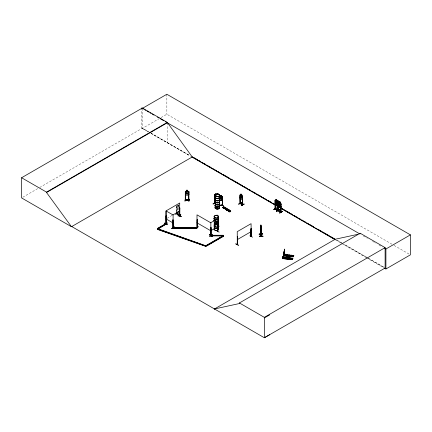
<?xml version="1.0" encoding="UTF-8"?>
<svg xmlns="http://www.w3.org/2000/svg" width="432" height="432" viewBox="0 0 432 432"><rect width="100%" height="100%" fill="white"/><g stroke="black" fill="none" stroke-linecap="round" stroke-linejoin="round"><path stroke-width="0.32" stroke-dasharray="2.16 1.62" d="M214.078 226.984L214.072 225.072L214.148 225.407M214.083 226.962L214.083 225.115M216.923 224.332L216.923 221M214.024 224.91L214.148 224.456M214.148 226.66L214.11 227.513M214.796 223.787L215.509 223.787L215.276 223.63M215.309 223.879L215.152 223.56L214.904 223.933M214.942 223.652L215.26 223.9M214.348 222.151L214.11 223.295M214.11 222.566L214.348 222.242M178.826 208.229L178.405 208.769L177.606 208.31L177.179 205.443M216.961 224.089A2.295 1.323 0 0 1 214.072 222.809A2.295 1.323 0 0 1 216.961 221.53L215.206 221.654L214.353 222.237L216.367 221.562M22.766 197.257L39.091 187.828M39.674 187.493L142.366 128.201L148.743 131.884M142.366 108.389L142.366 128.369L158.695 118.946M161.023 117.596L166.855 114.232L393.46 245.063M176.742 211.739L176.742 205.74L177.066 205.826L177.066 211.82M178.826 206.393L178.405 205.821L179.01 206.107M176.99 208.937L178.999 210.033L176.99 208.937L176.758 207.792L177.017 208.921M167.054 218.306L172.244 215.309M218.203 224.073L215.141 224.273L218.203 224.186M215.158 224.397L216.929 224.532M216.367 221.481L216.967 221.611A2.295 1.323 0 0 0 214.072 222.885L214.348 223.63M216.367 221.573L216.961 221.616M215.087 223.825L214.866 223.846M215.26 223.679L214.963 223.852M217.064 224.327L217.053 220.995M148.657 131.933L141.388 127.753L141.388 109.922M150.984 133.272L189.324 155.32L151.065 133.223M342.808 243.583L336.42 239.906L342.792 243.589M367.789 257.947L343.391 243.913L367.724 257.985M368.366 258.277L384.053 267.3M394.049 245.398L410.4 254.842M363.371 235.985L367.416 238.318M372.616 241.321L376.088 243.324M378.977 244.993L382.444 246.996M368.302 258.314L383.956 267.354M142.366 128.369L148.743 132.052M151.065 133.391L190.679 156.26M335.642 239.954L340.902 242.995M341.491 243.329L366.039 257.504M366.622 257.845L383.573 267.629M177.606 205.362L178.999 206.129M177.066 205.826L176.834 205.691L176.834 211.685M214.353 223.544L215.201 224.035L216.967 224.17A2.295 1.323 0 0 1 214.072 222.885M214.353 223.636L215.201 224.127L216.967 224.262A2.295 1.323 0 0 1 214.072 222.977A2.295 1.323 0 0 1 216.961 221.697M214.024 224.953L214.11 225.31M214.078 227.286L214.083 227.318A2.284 1.318 0 0 1 216.956 226.044M214.088 222.761L214.067 224.802L214.078 222.804M178.459 204.806L178.459 205.789M178.432 204.822L178.405 205.821M176.974 205.88L176.974 211.874M167.297 122.78L167.297 142.76M166.855 94.252L166.855 114.232M216.967 222.086A2.322 1.339 0 0 1 214.726 221.74M216.956 221.94A2.284 1.318 0 0 1 214.753 221.6M216.956 222.307A2.284 1.318 0 0 1 214.753 221.967M216.967 222.199A2.322 1.339 0 0 1 214.726 221.854M214.045 227.194A2.322 1.339 0 0 1 216.967 225.898M216.956 224.354A2.273 1.312 0 0 1 214.088 223.085A2.273 1.312 0 0 1 216.956 221.816M215.768 226.282A2.322 1.339 0 0 1 214.126 224.64A2.322 1.339 0 0 1 216.967 223.695M214.153 227.291A2.29 1.323 0 0 1 216.961 225.671M215.773 226.395A2.29 1.323 0 0 1 214.153 224.775A2.29 1.323 0 0 1 216.961 223.841M214.126 227.426A2.322 1.339 0 0 1 216.967 225.785M216.967 226.168A2.322 1.339 0 0 1 214.045 224.872A2.322 1.339 0 0 1 216.967 223.582M216.956 226.022A2.284 1.318 0 0 1 214.083 224.748L214.078 224.78A2.284 1.318 0 0 1 216.956 223.474M178.405 206.145L177.606 205.686L177.606 207.522L178.405 207.981L178.405 206.145"/><path stroke-width="0.65" d="M283.3 256.991L283.408 257.234M284.434 254.281C284.44 254.421 282.998 254.2 284.99 254.129L284.656 255.69L284.683 255.091L283.662 255.064L284.683 255.091M284.062 254.281L284.429 254.345M260.917 228.852L261.036 231.007L261.02 230.267M283.014 257.143L283.068 256.97M283.662 253.336C282.733 267.224 284.612 248 283.343 252.909M284.234 251.014L284.348 255.226L284.618 249.124L284.321 250.744M284.65 254.54L284.575 249.107L284.245 250.733L284.423 255.236L284.575 254.534M282.847 257.105L282.965 257.04M261.058 230.234L260.998 231.007L260.858 228.182L260.842 229.376M283.921 254.405L283.835 254.108L283.781 255.118L283.97 253.935L283.797 254.399M283.959 254.27L283.97 253.935M283.381 253.233L283.462 258.034M283.694 253.022L283.694 252.023M260.95 229.543L260.987 229.1M289.17 255.452C290.822 255.987 288.382 255.064 289.942 255.598M289.975 255.62L289.202 255.474M282.83 257.067C283.333 256.376 282.609 259.038 282.868 257.116M292.523 259.416L291.476 259.227L291.811 258.185L292.804 258.293L283.014 257.321L282.701 258.455L282.728 257.785L292.756 258.671L282.922 257.602M282.944 257.726L283.03 257.342L292.826 258.449M284.029 257.45L284.029 256.932L283.041 256.824L282.96 257.618L292.734 258.671L292.804 258.395M283.662 255.636L293.528 256.473L283.689 255.398M284.548 255.015L293.674 255.998L293.765 255.49L292.772 255.388L292.437 256.532L292.772 255.388M261.014 234.301L261.031 236.201L261.203 235.877M185.306 192.002L185.636 192.019L185.625 200.086M185.312 194.141L185.684 195.134L188.509 195.242L188.919 194.287L188.476 195.232M184.912 201.08L185.409 198.806L185.117 201.085M186.559 190.237L186.554 191.246L185.312 191.506L185.269 200.081L188.924 200.162M186.516 191.187L186.516 190.204L187.72 190.258L187.72 191.241M185.333 199.789L185.674 199.724L185.663 200.086M185.674 199.805L188.924 199.876L185.614 199.8M188.498 191.279L188.914 191.668L187.677 191.273L187.677 190.291L186.554 190.258M188.881 192.245L188.557 192.154L188.584 200.243L188.557 199.935M188.887 199.87L188.881 200.156M188.773 201.258L189.076 198.979L188.978 201.258M209.574 234.781L212.177 236.272L209.585 234.635M212.188 236.126L209.52 234.819L212.123 236.309M260.82 225.58L261.036 227.054M164.819 224.575L167.416 222.939L164.83 224.44M283.711 255.56L283.689 254.983M292.718 258.795L283.597 257.796M293.522 256.484L293.409 256.835L283.635 255.782L293.485 256.619M293.744 255.776L283.927 254.745M293.76 255.663L283.975 254.518M216.448 195.977L215.795 196.025L216.248 196.193M216.297 196.171L215.93 195.95M218.813 194.492L218.56 194.681L218.7 194.427M218.646 194.513L218.543 194.621M218.587 194.492L218.884 194.567M215.044 217.512L215.498 217.447M215.471 217.517L215.276 217.528M217.512 216.022L217.582 215.914M164.468 223.209C165.656 222.28 170.019 227.135 164.479 223.182M164.587 223.112L167.206 224.586M235.802 243.891L238.556 245.295L235.813 243.864M282.728 257.785L283.721 257.893L283.694 258.493L284.029 256.932M283.009 256.738L282.782 257.035M283.97 254.81L283.867 255.128L283.883 253.924M284.99 254.129L283.975 254.102M284.683 255.506L284.963 254.626M288.284 257.807L287.95 258.952L288.284 257.807L289.278 258.017M289.246 255.004C287.842 256.457 290.682 256.765 290.239 255.112L289.246 255.107M289.278 257.909L288.938 259.06L287.95 258.844M290.158 258.007C288.754 259.459 291.589 259.767 291.146 258.115L290.158 258.109M291.119 255.209L290.779 256.354L291.119 255.209C293.188 254.491 290.995 257.958 292.108 255.312M292.502 259.475L292.804 258.293M293.452 256.711L293.765 255.49M293.425 256.64L293.765 255.598M242.622 198.995L242.303 199.822L240.305 198.666L240.041 197.537M277.457 200.54L277.457 201.523L277.031 201.609L277.457 204.476L278.251 204.935L278.678 204.39L278.284 200.983L278.224 201.998L279.104 202.824L278.834 202.284L276.82 201.155L276.55 201.35L276.815 205.119L278.813 206.275L279.104 205.427M228.08 209.525C227.923 210.449 225.898 209.407 226.962 210.065A0.637 0.367 0 0 0 227.356 210.125L228.064 209.428M280.919 206.291L280.681 207.106L280.973 206.296M222.242 200.194L222.631 199.19M219.537 200.642L222.28 200.254L222.68 199.211M222.275 197.122L222.631 197.149L222.275 197.122L222.356 205.205C221.67 204.709 223.301 204.719 222.286 204.908M222.237 205.124L222.653 205.151L219.148 205.654M175.441 214.402L178.054 212.944M238.75 204.131L241.337 202.63M215.206 202.748L213.165 203.839M273.812 209.531L276.377 208.03M279.677 209.817L277.096 211.432M197.014 227.707C197.591 226.832 196.798 228.166 197.348 227.783M214.412 203.305L214.699 203.44L214.758 195.383M214.661 203.153L214.402 202.997L214.618 203.429L214.758 197.381M211.075 235.278L210.578 235.235L210.87 235.688M210.616 235.564L210.692 227.497L210.8 235.667M277.371 205.216L275.357 204.071L275.119 200.291L275.071 208.867L275.465 208.661M277.441 209.925C279.563 210.638 271.404 206.852 277.652 210.055M277.511 210.119L277.517 204.811M278.618 210.632L278.359 210.465L278.651 210.924L278.716 205.529M278.359 210.757L280.973 212.247L280.973 203.656L278.678 201.998L278.402 202.192M278.743 210.578L278.451 210.416M278.451 210.708L281.065 212.193L280.854 211.756M177.066 212.485L177.001 213.883L176.888 213.392M177.001 213.883L176.807 213.376M240.316 203.321L240.03 203.153L240.413 203.256M242.314 195.858L240.343 194.686L240.041 194.897L240.019 203.461L242.622 204.946L242.622 196.355L242.325 195.831M240.289 203.596L240.143 195.421L240.316 203.612L240.116 203.105M242.503 204.741L242.374 204.525M240.116 203.396L242.687 204.876L242.503 204.449M179.863 215.887L179.572 216.043L179.739 207.846L179.48 215.989L179.831 215.887M237.379 244.269L237.557 236.434L237.233 236.515L237.557 236.434M214.623 198.256L215.303 197.084L215.309 195.242M210.983 235.435L223.123 235.51M210.605 235.543L223.123 235.678L223.63 236.218L223.123 235.926L210.886 235.926L210.854 222.664L217.777 218.668L217.793 231.509M228.29 209.677C222.782 210.389 230.737 210.703 227.621 208.899L226.249 209.687M216.302 196.214L215.93 196.117M214.812 217.447L215.087 217.264M217.771 216.043L217.615 216.124M219.116 197.591L219.434 197.543L219.44 205.632L219.391 205.227M219.175 197.084L220.374 196.565L220.379 195.604L221.47 195.448M166.093 223.598L166.223 223.673M166.196 223.668L165.964 223.895L166.207 223.771M157.475 229.403L157.847 228.803L166.498 223.808L157.475 229.403L205.448 246.267L223.123 235.926L223.123 235.262L210.973 235.273M205.448 246.267L205.821 245.668L223.123 235.678M166.077 223.695L165.899 210.983L179.739 202.991L179.523 215.951M179.82 215.914L179.831 207.895M237.584 244.409L237.206 244.523L237.584 244.118M237.546 244.447L237.325 236.569M250.814 236.38L251.192 236.261L250.927 236.434M288.301 258.142L288.436 258.59L288.981 258.395M185.333 200.081L185.269 199.703L185.668 199.708M224.737 208.408C225.25 207.371 223.436 207.77 224.829 208.003M214.963 217.442L215.276 217.345M214.526 197.91L214.45 203.315L214.423 194.729L215.276 194.864M275.092 200.308L275.395 200.092L277.636 201.766M275.119 200.335L275.405 200.135M229.23 210.589C228.798 210.076 229.57 210.773 228.026 210.811C228.82 211.788 227.594 209.455 229.198 210.778M224.024 207.83C224.408 209.072 223.317 207.706 225.05 207.986C224.213 206.442 222.858 209.25 224.462 208.37M224.829 208.354C225.639 207.106 222.248 208.235 224.473 208.543M210.973 227.453L210.956 235.64L210.692 235.489M217.647 231.595L217.868 223.576M216.551 230.758L219.148 232.124M210.967 235.575L211.059 227.502M188.892 200.254L188.919 191.646M165.991 215.887L166.223 223.965L166.223 215.752M178.508 215.104L181.262 216.508L178.648 215.017M215.309 193.865L216.162 194.357L215.309 193.865L215.309 194.913L214.877 194.999L214.877 196.835L215.309 197.867M214.423 194.729L214.688 198.493L214.45 197.348M179.507 215.649L179.653 215.735M213.019 203.915L215.611 202.397L213.165 204.007M214.699 203.234L214.542 202.948M197.089 219.64L197.327 227.756M197.348 227.491L197.014 227.416M209.768 236.504C212.852 234.074 214.483 233.95 209.644 236.407M275.195 200.826L275.211 208.818L277.787 210.276L277.754 205.61M276.804 200.934L276.836 199.93C274.644 198.914 277.792 199.832 276.777 200.95L277.204 201.517M277.36 201.247L277.663 201.766M275.092 202.943L275.357 204.071M278.834 202.478L279.261 202.397L279.261 201.35L280.12 201.836L280.487 205.259L280.06 205.799L279.261 205.346L278.834 204.314M279.261 202.333L279.261 201.35M280.12 202.819L280.946 203.672L280.854 212.042M280.708 204.104L281.038 204.185L280.708 204.104L280.708 212.128L280.8 206.717M273.834 209.579L276.41 207.905L273.834 209.417M279.029 209.401C270.988 214.51 284.753 206.102 276.48 211.07M276.442 211.07L279.061 209.563M251.105 236.212L250.814 236.671L251.078 228.523L250.927 236.725L251.165 228.577M282.312 211.302L279.731 212.976L282.328 211.324M279.763 212.976L282.442 211.523M279.731 212.976L282.344 211.464M249.842 235.78L252.596 237.19M237.233 244.48L237.465 236.38M251.057 236.515L250.814 236.671L251.084 236.498M166.066 223.906L166.18 210.989L173.102 214.985L173.102 227.837M172.892 219.829L173.027 227.896L172.984 219.775M171.785 228.474L174.371 226.967M174.366 226.951L171.779 228.452M71.777 226.568L71.496 226.735L21.6 197.926L21.6 177.741L142.366 108.016L167.297 122.407L192.229 156.989L334.973 239.404M142.366 108.016L142.366 108.389L166.855 94.252L410.4 234.862L410.4 254.842L385.911 268.979L384.161 267.964M21.6 177.741L46.532 192.132L167.297 122.407M269.633 334.735L264.346 337.748L71.744 226.552L71.458 226.714L46.532 192.505L167.297 122.78M71.458 226.714L192.51 156.827M172.822 214.979L179.739 210.983M179.021 214.844C173.297 211.745 181.305 215.633 179.064 214.801M178.07 215.789L180.657 214.277L178.054 215.941L180.797 214.52L180.652 214.277M178.081 215.93L180.787 214.499M161.001 230.159L157.847 229.052L157.34 228.512L165.991 223.517L166.498 223.808M157.34 228.76L165.991 223.765L166.498 224.057M240.894 195.037L240.894 194.054L241.774 194.53L242.141 197.959L241.715 198.499L240.921 198.04L240.494 197.008L240.494 195.172L240.921 195.086L240.921 194.038L241.774 194.53M222.842 207.538L223.457 208.057L222.496 207.522L224.051 206.836L222.842 207.7L224.051 206.836M222.496 207.689L224.051 207.004M242.595 196.371L242.59 204.946M242.363 196.803L242.687 196.884L242.363 196.803L242.363 204.827M225.32 208.132L225.796 208.408M225.493 208.397L224.435 208.807L225.347 207.981M225.461 208.046C226.832 208.019 226.379 208.186 225.666 208.289M224.435 208.807L225.682 208.111M225.936 208.489C224.116 209.974 226.433 208.715 226.055 208.391L225.628 208.143M225.914 208.64L225.202 209.083L225.682 209.336M226.525 208.483L226.228 208.656L226.525 208.321M226.228 208.489L226.546 208.84L225.596 209.023L225.526 209.428M226.249 209.855L227.648 209.093M226.589 209.871L227.648 209.261L228.026 209.531M227.518 210.422L228.55 209.828C229.549 210.379 228.652 209.029 228.722 210.092C228.28 210.902 227.151 210.281 227.691 210.686M227.518 210.589L228.884 209.785M238.777 204.169L241.369 202.505L238.777 204.001M228.787 210.195C231.212 211.027 226.357 210.73 229.057 210.692M228.787 210.362C230.494 210.006 228.577 211.945 228.631 210.935M228.463 210.973L229.057 210.854M229.689 211.518L229.198 211.037L230.261 210.794A0.648 0.378 0 0 1 230.537 211.032C231.455 212.441 227.545 211.669 229.041 211.572C230.305 211.475 229.019 212.236 228.798 211.351M230.758 211.27L230.537 211.194A0.648 0.378 0 0 0 230.261 210.962C228.199 211.005 230.801 211.847 230.008 210.881C228.258 210.989 229.878 212.576 230.758 211.102M229.689 211.685L228.62 211.453M242.336 204.779L242.449 198.747M242.719 204.59L240.316 203.407L242.422 204.433M210.854 230.656L217.777 226.66M276.55 203.99L276.842 205.103M157.34 228.512L206.323 245.959L223.63 235.964M185.62 238.815L206.323 246.208L223.63 236.218M279.104 205.465L279.104 202.802M278.813 206.275L276.836 205.097M237.233 239.652L251.078 231.66M214.207 309.128L335.259 239.236L357.561 234.387M214.488 308.961L239.42 303.539L239.42 302.962L360.185 233.237L385.117 247.628L385.117 268.024L264.346 337.748L264.346 317.353L385.117 247.628M360.185 233.815L359.905 233.982L165.559 121.775M384.755 248.33L385.911 248.999L410.4 234.862M264.346 317.936L269.633 314.923M288.922 258.449L288.209 258.25L288.949 258.163M186.554 191.246L185.954 191.543L185.954 193.379L186.554 194.195L187.677 194.243L188.276 193.487L188.276 191.651L187.677 191.295M179.739 215.546L179.653 216.027M288.382 258.185L288.949 258.244M222.653 204.86L222.237 204.833M275.978 200.491L275.978 199.444L275.551 202.408L275.978 203.44L276.777 203.899M214.499 203.224L214.747 203.353M277.49 209.833L277.69 210.341L277.663 205.664M179.156 214.72L179.307 215.217L179.28 211.205M219.148 197.662L219.434 197.543M222.226 204.039L223.301 206.096L222.242 204.044M219.143 205.265L219.505 205.394M219.186 205.367L222.269 204.984L219.191 205.378M219.143 205.556L219.505 205.6M219.116 205.583L222.556 205.065M221.47 196.43L222.059 196.673L222.059 198.509L221.47 199.379L220.379 199.535L219.796 198.833L219.796 196.997L220.379 196.587L220.331 195.556L221.513 195.41L221.47 196.43L222.68 196.571L222.631 205.141M222.269 196.279L219.537 196.652M178.529 215.06L181.143 216.551M215.152 217.544L214.904 217.399M214.866 217.561L215.33 217.679L215.309 217.312M278.521 210.73L278.478 206.059M176.958 213.581L176.753 213.467M260.955 225.601L261.031 236.201L261.036 227.032M260.874 226.319L260.95 226.919M260.993 226.584L260.987 227.27M261.166 228.004L261.187 236.212L260.987 234.117M259.087 234.106L262.753 233.982M259.303 236.385L262.969 236.25L259.303 236.39L259.292 236.104L262.969 236.272M259.292 236.272L262.958 236.164M172.411 227.837L196.879 227.837M172.411 227.999L196.879 227.999M185.717 191.203L188.476 191.333M185.306 200.075L188.881 200.237M283.613 251.91L283.419 254.329M284.639 254.68L293.128 255.598M284.575 254.885L293.074 255.766M290.779 256.246L291.773 256.354M292.437 256.424L293.425 256.532M283.014 256.905L284.002 257.013M282.728 258.201L292.567 259.276L292.448 259.637L282.674 258.584L292.513 259.438M282.701 258.455L292.491 259.508M210.946 235.273L210.605 235.262M162.265 230.607L184.356 238.372M157.475 229.154L205.448 246.019M275.335 209.023L275.341 201.01M280.892 211.939L278.651 210.713L280.773 211.82M240.187 203.418L240.1 194.913M260.879 234.041L260.852 234.322M174.431 227.135L171.85 228.663M278.651 202.014L279.288 202.381M276.777 201.274L275.978 200.821L275.978 202.657L276.777 203.11M275.103 208.872L277.663 210.33M278.586 210.902L278.386 205.443M215.962 194.47L215.449 194.179L215.449 194.503M142.366 108.389L143.527 109.058M144.688 109.728L145.849 110.398M147.004 111.067L148.743 112.072M149.904 112.741L151.065 113.411M152.226 114.08L153.965 115.085M157.442 117.094L159.181 118.098M160.342 118.768L163.82 120.771M278.284 200.983L277.403 200.507L277.43 201.539L276.836 201.199M193.676 157.496L197.753 159.851M198.92 160.526L200.669 161.536M201.83 162.205L202.997 162.88M204.163 163.55L205.913 164.56M207.079 165.235L208.24 165.91M209.407 166.579L211.156 167.589M212.323 168.264L213.484 168.934M215.233 169.943L216.4 170.618M217.566 171.288L218.727 171.963M220.477 172.973L221.643 173.642M222.809 174.317L229.219 178.016M230.963 179.026L234.463 181.046M235.624 181.715L239.706 184.07M240.867 184.745L242.617 185.755M243.783 186.424L244.949 187.099M246.116 187.774L247.86 188.779M249.026 189.454L250.193 190.129M251.937 191.133L253.103 191.808M254.27 192.483L256.019 193.493M257.186 194.162L258.347 194.837M259.513 195.507L261.263 196.517M262.429 197.192L263.59 197.861M265.34 198.871L266.506 199.546M267.673 200.216L271.75 202.57M272.916 203.245L276.993 205.6M280.487 207.619L284.569 209.974M285.73 210.643L289.813 213.003M290.974 213.673L292.723 214.682M293.89 215.357L295.056 216.027M296.222 216.702L297.967 217.712M299.133 218.381L300.299 219.056M302.044 220.066L303.21 220.736M304.376 221.411L305.543 222.08M307.292 223.09L308.453 223.765M309.62 224.435L313.697 226.795M317.779 229.149L321.273 231.163M322.439 231.838L329.432 235.872M330.593 236.547L334.676 238.901M191.846 156.935L277.187 206.21M278.359 206.885L280.114 207.895M281.281 208.57L335.059 239.62M227.621 209.066L227.934 209.245M228.706 209.72L229.084 209.898M225.202 208.062L226.546 208.84M224.159 207.754L224.699 208.067M222.496 207.522L223.457 208.057M210.843 222.826L196.997 214.834L196.997 227.713M196.997 222.826L210.843 230.818M176.742 213.737L179.28 215.201M179.242 215.195L179.14 211.021M166.18 218.981L173.102 222.977M239.42 302.962L264.346 317.353M227.788 209.174L228.328 209.72M222.242 196.295L222.68 196.571M275.432 208.942L275.432 203.623M227.896 209.245L228.064 209.596M179.048 215.077L179.048 211.07M176.753 213.759L176.742 212.404M220.169 196.582L222.383 199.994M251.192 236.552L251.078 223.668L237.233 231.66L237.298 244.577M222.28 200.248L219.553 200.583L219.202 199.681L219.537 200.648M185.355 194.114L185.717 195.107M219.132 226.314L219.132 226.157M260.939 225.655L260.885 224.905L260.95 228.755L260.89 228.107M260.858 227.761L260.89 228.895M283.343 254.318L283.387 258.028M385.911 248.999L385.911 268.979M282.922 256.727L282.906 257.931M278.624 205.578L278.651 210.924M277.425 204.865L277.425 210.222M260.858 225.547L260.874 234.311M230.396 211.113L229.37 211.351L229.835 211.437M228.884 209.617L228.906 210.001M227.621 208.899L227.648 209.261M226.055 208.391L226.087 208.737M222.599 197.078L222.599 205.168M197.321 219.775L197.262 227.831M197.235 219.823L197.181 227.821M195.723 228.231L198.304 226.719L195.707 228.231M188.876 191.678L188.876 194.303M179.372 211.156L179.399 215.168L176.834 213.683L176.834 212.35M176.974 212.539L176.92 213.872M141.388 107.941L141.388 109.264M46.532 192.132L46.532 192.505M218.376 220.239A2.322 1.339 0 0 1 217.528 222.07M214.045 220.909A2.322 1.339 0 0 1 214.353 220.239M218.344 220.374A2.284 1.318 0 0 1 217.507 222.178M214.083 221.033A2.284 1.318 0 0 1 214.385 220.374M218.376 218.03A2.322 1.339 0 0 1 217.528 219.861M216.367 220.045A2.322 1.339 0 0 1 214.353 218.03M218.349 220.007A2.29 1.323 0 0 1 217.512 221.81M214.153 221.006A2.29 1.323 0 0 1 214.385 220.007M218.349 218.171A2.29 1.323 0 0 1 217.512 219.974M215.773 220.109A2.29 1.323 0 0 1 214.385 218.171M218.376 220.126A2.322 1.339 0 0 1 217.528 221.956M214.126 221.141A2.322 1.339 0 0 1 214.353 220.126M218.376 217.917A2.322 1.339 0 0 1 217.528 219.748M216.367 219.931A2.322 1.339 0 0 1 214.353 217.917M218.344 217.798A2.284 1.318 0 0 1 217.507 219.602M216.367 219.78A2.284 1.318 0 0 1 214.385 217.798M218.338 222.097A2.279 1.318 0 0 1 217.507 223.895M218.354 222.221A2.295 1.323 0 0 1 217.512 224.03M218.338 228.382A2.279 1.318 0 0 1 216.664 230.342A2.279 1.318 0 0 1 214.164 228.701M218.354 228.506A2.295 1.323 0 0 1 216.961 230.445A2.295 1.323 0 0 1 214.072 229.171M218.344 226.66A2.284 1.318 0 0 1 217.507 228.463A2.284 1.318 0 0 1 214.385 227.983M218.376 226.411A2.322 1.339 0 0 1 217.528 228.242A2.322 1.339 0 0 1 214.353 227.75M218.376 226.525A2.322 1.339 0 0 1 217.528 228.355A2.322 1.339 0 0 1 214.353 227.864M218.349 226.292A2.29 1.323 0 0 1 217.76 227.999A2.29 1.323 0 0 1 214.747 227.885M218.344 224.456A2.284 1.318 0 0 1 217.507 226.26M218.344 224.084A2.284 1.318 0 0 1 217.507 225.887M218.376 224.316A2.322 1.339 0 0 1 217.528 226.147M218.376 224.203A2.322 1.339 0 0 1 217.528 226.033M218.338 222.421A2.279 1.318 0 0 1 217.507 224.219M218.354 222.307A2.295 1.323 0 0 1 217.512 224.116M219.364 198.817A2.322 1.339 0 0 1 217.355 200.826A2.322 1.339 0 0 1 215.341 198.817M219.332 198.958A2.284 1.318 0 0 1 217.355 200.934A2.284 1.318 0 0 1 215.374 198.958M219.326 200.675A2.279 1.318 0 0 1 217.355 202.651A2.279 1.318 0 0 1 215.379 200.675M219.337 200.723A2.295 1.323 0 0 1 217.355 202.711A2.295 1.323 0 0 1 215.368 200.723M219.364 196.614A2.322 1.339 0 0 1 217.355 198.623A2.322 1.339 0 0 1 215.341 196.614M219.332 198.585A2.284 1.318 0 0 1 217.355 200.567A2.284 1.318 0 0 1 215.374 198.585M219.332 196.749A2.284 1.318 0 0 1 217.355 198.731A2.284 1.318 0 0 1 215.374 196.749M219.364 198.704A2.322 1.339 0 0 1 217.355 200.713A2.322 1.339 0 0 1 215.341 198.704M219.364 196.501A2.322 1.339 0 0 1 217.355 198.509A2.322 1.339 0 0 1 215.341 196.501M219.332 196.382A2.284 1.318 0 0 1 217.355 198.358A2.284 1.318 0 0 1 215.374 196.382M219.364 205.103A2.322 1.339 0 0 1 217.355 207.112A2.322 1.339 0 0 1 215.341 205.103M219.337 200.821A2.295 1.323 0 0 1 217.355 202.808A2.295 1.323 0 0 1 215.368 200.821M219.332 205.243A2.284 1.318 0 0 1 217.355 207.22A2.284 1.318 0 0 1 215.374 205.243M219.326 206.96A2.279 1.318 0 0 1 217.355 208.937A2.279 1.318 0 0 1 215.379 206.96M219.326 201.004A2.279 1.318 0 0 1 217.355 202.975A2.279 1.318 0 0 1 215.379 201.004M219.337 207.009A2.295 1.323 0 0 1 217.355 208.996A2.295 1.323 0 0 1 215.368 207.009M219.337 207.085A2.295 1.323 0 0 1 217.355 209.072A2.295 1.323 0 0 1 215.368 207.085M219.364 202.9A2.322 1.339 0 0 1 217.355 204.908A2.322 1.339 0 0 1 215.341 202.9M219.332 204.871A2.284 1.318 0 0 1 217.355 206.852A2.284 1.318 0 0 1 215.374 204.871M219.332 203.035A2.284 1.318 0 0 1 217.355 205.016A2.284 1.318 0 0 1 215.374 203.035M219.364 204.989A2.322 1.339 0 0 1 217.355 206.998A2.322 1.339 0 0 1 215.341 204.989M219.364 202.786A2.322 1.339 0 0 1 217.355 204.795A2.322 1.339 0 0 1 215.341 202.786M219.332 202.667A2.284 1.318 0 0 1 217.355 204.644A2.284 1.318 0 0 1 215.374 202.667M278.564 204.79L277.819 203.445C277.544 204.79 276.448 203.726 277.641 203.121L277.106 201.69L277.808 202.997C278.122 201.695 279.131 202.808 277.992 203.332L278.564 204.79M278.667 205.961L280.654 207.122L278.662 205.956M243.983 204.028L241.369 205.67L243.983 204.028M243.983 204.142L241.396 205.654L243.983 204.142M221.276 195.637L220.579 195.739L220.579 196.069L221.276 195.966L221.276 195.637M221.47 196.754L220.379 196.911L220.379 198.747L221.47 198.59L221.47 196.754M217.048 215.087L217.156 215.784L217.048 215.087M262.753 233.874L259.087 234.155L262.753 233.869M196.879 227.583L172.411 227.583L172.411 228.247L196.879 228.247L196.879 227.583M187.477 190.469L186.754 190.431L186.754 190.76L187.477 190.793L187.477 190.469M187.677 191.624L186.554 191.57L186.554 193.406L187.677 193.46L187.677 191.624M276.637 200.048L276.118 199.751L276.637 200.372L276.637 200.048M279.92 201.949L279.401 201.658L279.92 202.279L279.92 201.949M280.06 203.18L279.261 202.721L279.261 204.557L280.06 205.016L280.06 203.18M278.111 201.08L277.603 200.788L278.111 201.409L278.111 201.08M278.251 202.311L277.457 201.852L277.457 203.688L278.251 204.147L278.251 202.311M241.574 194.648L241.061 194.351L241.574 194.972L241.574 194.648M241.715 195.874L240.921 195.415L240.921 197.251L241.715 197.71L241.715 195.874M215.217 217.831A2.295 1.323 0 0 0 218.662 216.686A2.295 1.323 0 0 0 215.217 215.541A2.295 1.323 0 0 0 215.217 217.831M215.228 217.944A2.279 1.318 0 0 0 218.646 216.805A2.279 1.318 0 0 0 215.228 215.665A2.279 1.318 0 0 0 215.228 217.944M215.735 196.123A2.284 1.318 0 0 0 219.559 195.529A2.284 1.318 0 0 0 216.761 193.914A2.284 1.318 0 0 0 215.735 196.123M216.216 196.517A2.273 1.312 0 0 0 219.629 195.377A2.273 1.312 0 0 0 216.216 194.243A2.273 1.312 0 0 0 216.216 196.517M215.73 196.204A2.295 1.323 0 0 0 219.569 195.615A2.295 1.323 0 0 0 216.761 193.99A2.295 1.323 0 0 0 215.73 196.204"/></g></svg>
